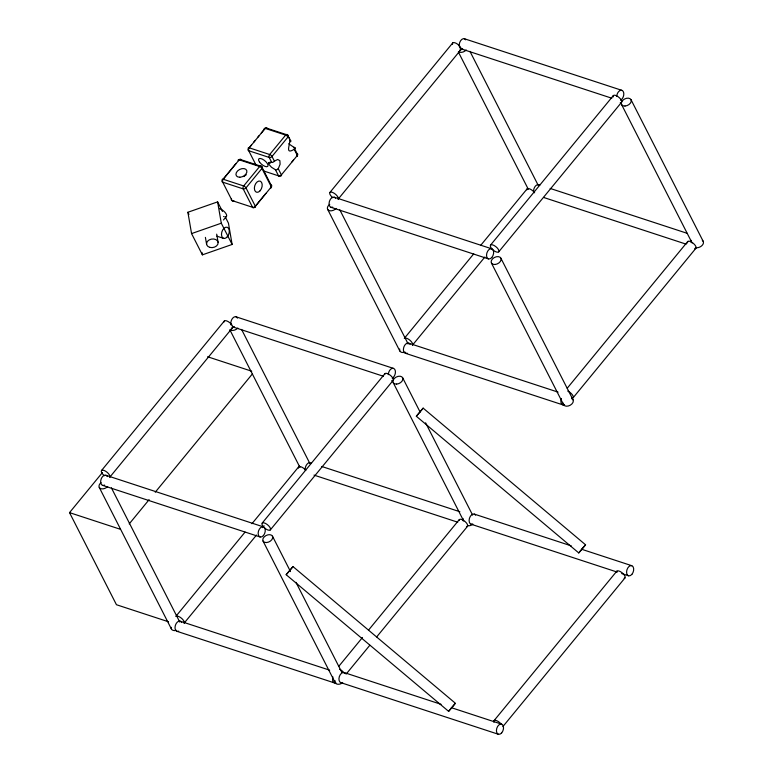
<?xml version="1.0" encoding="UTF-8"?>
<svg xmlns="http://www.w3.org/2000/svg" width="773" height="773" viewBox="0 0 773 773"><rect width="100%" height="100%" fill="white"/><g stroke="black" fill="none" stroke-linecap="round" stroke-linejoin="round"><path stroke-width="1.16" d="M286.174 574.697L292.996 566.59L455.413 703.275L451.847 707.73L448.63 711.363L286.174 574.716L293.006 566.609M416.376 416.222L423.16 408.144L585.576 544.81L582.736 548.395L578.755 552.927L416.328 416.251L423.15 408.134M448.63 711.363L451.413 707.807M578.735 552.917L582.301 548.482M244.017 176.621L244.606 175.915M271.342 161.972L269.999 163.248L268.859 163.016A2.28 0.957 87.2 0 1 268.598 162.543M240.451 159.653A2.126 1.411 -27 0 1 241.118 159.74L261.593 166.446L270.975 184.863A2.126 1.411 -27 0 1 271.323 186.882L255.361 206.314A2.126 0.879 39.4 0 1 254.51 207.212A2.126 1.324 -71.9 0 1 252.558 207.29L232.084 200.584L222.701 182.167A2.126 1.411 -27 0 1 222.353 180.148L236.036 163.489M249.901 146.87L251.418 145.015M253.699 142.242L255.216 140.396M257.496 137.613L259.023 135.768M261.303 132.985L264.337 129.284A2.126 0.879 39.4 0 1 265.187 128.386A2.126 1.324 -71.9 0 1 267.139 128.308L287.614 135.014L290.03 139.749L289.527 139.681M223.494 219.976L226.383 216.459M254.51 207.212L265.912 193.327M291.933 161.905L293.45 160.05M101.553 470.477L224.344 320.988M329.936 192.429L452.727 42.93M168.524 621.782L116.452 604.728L69.522 512.625L102.442 472.545M232.46 327.82L109.669 477.318A5.305 2.193 39.4 0 0 107.022 472.226A5.305 2.193 39.4 0 0 101.485 470.564A5.305 2.193 39.4 0 0 104.403 475.733M338.062 199.26L460.853 49.762M129.217 523.901L149.121 499.658M155.247 492.208L252.481 373.823M176.147 616.004L245.051 532.114M251.94 523.727L299.412 465.935M404.308 338.381L473.704 253.882M480.574 245.524L527.099 188.883M262.182 523.108L384.973 373.61M490.565 245.051L613.356 95.562M184.042 623.27L256.491 535.061M262.598 527.63L264.115 525.775M412.424 345.212L484.884 257.003M270.299 529.94A5.305 2.193 39.4 0 0 265.516 523.437A5.305 2.193 39.4 0 0 262.907 526.191A5.305 2.193 39.4 0 0 270.299 529.94L393.09 380.451M498.691 251.882A5.305 2.193 39.4 0 0 493.899 245.379A5.305 2.193 39.4 0 0 491.29 248.143A5.305 2.193 39.4 0 0 498.691 251.882L621.473 102.394M338.835 666.278L362.479 637.493M368.576 630.063L459.336 519.562M567.218 388.22L687.719 241.514M346.188 674.037L369.832 645.252M376.702 636.894L467.452 526.403M573.054 397.834L695.845 248.346M494.024 720.658L616.815 571.16M502.904 726.562L624.932 577.991M451.905 707.227L454.824 703.865M582.542 548.192L583.026 547.632M583.257 547.352L585.528 544.839M244.712 175.809L245.389 175.249M271.816 162.436A2.097 1.102 -32.6 0 0 274.386 161.19L277.662 159.47L279.874 160.639L280.097 164.243L278.27 168.698L281.382 174.882A2.126 0.879 39.4 0 1 280.531 175.78A2.126 1.324 -71.9 0 1 278.58 175.858L263.796 171.017M245.63 175.094L246.258 174.814M225.194 216.759L228.441 223.136L232.122 244.461L202.391 254.848L191.559 233.591L187.887 212.266L217.609 201.879L222.489 211.444M191.559 233.591L221.291 223.204L217.609 201.879M464.38 38.737L621.85 90.335M461.162 48.854L611.791 98.21M550.154 188.428L687.091 233.291M543.516 197.424L686.163 244.162M334.216 197.202L491.696 248.8M331.008 207.319L488.488 258.916M216.875 236.171L223.619 238.384M408.588 343.154L558.077 392.133M405.371 353.271L562.85 404.868M235.987 316.795L393.467 368.392M232.779 326.911L383.408 376.267M207.599 356.759L251.747 371.224M474.264 514.084L571.257 545.864M581.528 549.226L631.744 565.681M321.771 466.486L459.848 511.726M471.047 524.2L617.115 572.059M621.685 573.556L628.526 575.798M313.993 475.105L457.771 522.219M105.833 475.26L263.313 526.848M102.616 485.376L260.095 536.964M69.522 512.625L120.462 529.312M344.111 672.549L441.103 704.329M451.374 707.691L501.58 724.146M180.196 621.212L329.685 670.181M340.893 682.665L498.372 734.263M176.988 631.328L334.467 682.917M278.096 168.669A2.097 1.556 -39.2 0 1 275.43 169.731L278.58 175.858A2.126 1.411 -27 0 0 281.382 174.882L297.344 155.45A2.126 1.411 -27 0 0 296.996 153.441L293.866 147.285L288.716 143.768M275.323 169.654L271.478 167.258L268.975 164.446L269.043 162.485L271.613 162.175L269.197 157.441A2.126 1.324 -71.9 0 1 269.7 154.523L285.662 135.091A2.126 1.324 -71.9 0 1 287.614 135.014A2.126 1.411 -27 0 1 287.962 137.024C293.866 139.072 282.348 156.455 294.213 149.295A11.489 7.189 -71.9 0 0 295.508 147.933A11.489 4.735 39.4 0 1 293.866 147.285L293.866 147.285A2.126 1.411 -27 0 1 294.213 149.295L297.344 155.45A2.126 0.879 39.4 0 1 296.494 156.349A2.126 1.324 -71.9 0 0 296.9 155.702M630.99 99.649L703.198 241.35M621.569 104.539L692.135 243.022M469.955 51.356L538.327 185.539M458.341 51.955L528.355 189.366M500.836 258.105L573.044 399.805M491.415 263.004L563.614 404.704M339.801 209.812L408.173 344.004M327.636 209.338L399.844 351.039M402.607 377.697L420.116 412.057M425.585 422.792L472.622 515.108M393.186 382.596L463.742 521.079M274.415 161.199L271.999 156.465A2.126 0.879 39.4 0 0 269.7 154.523L249.225 147.817A2.126 0.879 39.4 0 0 248.375 148.725A2.126 1.411 -27 0 0 248.722 150.735L256.027 165.055M221.291 223.204L232.122 244.461M187.887 212.266L188.97 214.392M241.562 329.414L309.934 463.597M229.958 330.013L299.972 467.414M272.454 536.162L290.503 571.585M295.972 582.32L341.917 672.5M263.033 541.052L335.231 682.762M111.409 487.869L179.78 622.062M99.253 487.396L171.451 629.096M216.691 234.151L218.083 242.268M205.396 237.379L206.594 244.326M201.985 252.481L202.391 254.848M107.669 486.507A5.305 3.517 -27 0 1 100.248 488.401A5.305 3.517 -27 0 1 101.05 482.661M176.428 630.324A5.305 3.517 -27 0 1 171.239 627.309M342.555 682.83A5.305 3.517 -27 0 1 337.018 684.095A5.305 3.517 -27 0 1 335.086 680.694M237.833 328.042A5.305 3.517 -27 0 1 230.064 329.713M231.204 324.196A5.305 3.517 -27 0 1 231.504 323.974M472.718 524.365A5.305 3.517 -27 0 1 467.317 525.669M339.676 669.292A5.305 2.193 39.4 0 1 344.072 672.983M459.075 520.538A5.305 2.193 39.4 0 1 464.902 521.389A5.305 2.193 39.4 0 1 466.467 526.751M175.915 616.429A5.305 2.193 39.4 0 1 181.046 617.898A5.305 2.193 39.4 0 1 184.264 622.845M298.484 468.119A5.305 2.193 39.4 0 1 300.823 466.766A5.305 2.193 39.4 0 1 305.828 470.332M462.669 520.625A5.305 3.324 -71.9 0 1 463.046 518.441M305.296 470.39A5.305 3.324 -71.9 0 1 307.055 464.129A5.305 3.324 -71.9 0 1 311.364 463.404M335.926 682.859A5.305 3.324 -71.9 0 1 332.892 676.906M178.708 631.164A5.305 3.324 -71.9 0 1 175.104 628.642A5.305 3.324 -71.9 0 1 177.326 622.149A5.305 3.324 -71.9 0 1 181.665 622.526M384.712 374.586A5.305 2.193 39.4 0 1 390.819 375.688A5.305 2.193 39.4 0 1 391.631 380.77M224.083 321.954A5.305 2.193 39.4 0 1 230.054 322.93A5.305 2.193 39.4 0 1 231.243 328.167M388.297 374.673A5.305 3.324 -71.9 0 1 391.834 368.508A5.305 3.324 -71.9 0 1 395.418 371.745A5.305 3.324 -71.9 0 1 392.23 378.219M231.088 325.046A5.305 3.324 -71.9 0 1 232.799 318.051A5.305 3.324 -71.9 0 1 237.456 318.118M234.499 326.757A5.305 3.324 -71.9 0 1 232.344 326.728M104.597 485.086A5.305 3.324 -71.9 0 1 100.77 482.903A5.305 3.324 -71.9 0 1 102.877 476.274A5.305 3.324 -71.9 0 1 107.292 476.574M472.767 524.046A5.305 3.324 -71.9 0 1 469.482 518.19A5.305 3.324 -71.9 0 1 475.588 515.166M342.613 682.511A5.305 3.324 -71.9 0 1 339.318 676.646A5.305 3.324 -71.9 0 1 345.434 673.631M493.928 722.291A5.305 2.193 39.4 0 1 496.14 720.484A5.305 2.193 39.4 0 1 501.551 724.581M616.583 572.339A5.305 2.193 39.4 0 1 622.091 572.745A5.305 2.193 39.4 0 1 624.149 578.339M336.062 208.449A5.305 3.517 -27 0 1 328.515 210.275A5.305 3.517 -27 0 1 329.733 204.381M405.168 352.15A5.305 3.517 -27 0 1 399.699 348.981M571.672 398.617A5.305 3.517 -27 0 1 570.145 405.274A5.305 3.517 -27 0 1 563.353 403.187M466.216 49.984A5.305 3.517 -27 0 1 458.669 51.81M702.319 240.413A5.305 3.517 -27 0 1 702.068 245.476A5.305 3.517 -27 0 1 695.41 247.534M567.769 391.099A5.305 2.193 39.4 0 1 572.861 395.583A5.305 2.193 39.4 0 1 571.595 398.153M687.555 242.915A5.305 2.193 39.4 0 1 690.163 241.447A5.305 2.193 39.4 0 1 695.478 245.785A5.305 2.193 39.4 0 1 694.627 248.693M407.149 343.627A5.305 2.193 39.4 0 1 406.859 343.386M404.723 338.12A5.305 2.193 39.4 0 1 410.163 340.449A5.305 2.193 39.4 0 1 412.521 345.087M526.838 189.858A5.305 2.193 39.4 0 1 529.631 188.863A5.305 2.193 39.4 0 1 534.616 192.806M691.072 242.21A5.305 3.324 -71.9 0 1 691.439 240.384M533.631 192.013A5.305 3.324 -71.9 0 1 535.554 185.945A5.305 3.324 -71.9 0 1 539.747 185.346M564.57 404.704A5.305 3.324 -71.9 0 1 561.391 403.545A5.305 3.324 -71.9 0 1 561.401 398.491M407.091 353.116A5.305 3.324 -71.9 0 1 403.487 350.584A5.305 3.324 -71.9 0 1 405.709 344.101A5.305 3.324 -71.9 0 1 410.048 344.478M613.182 96.963A5.305 2.193 39.4 0 1 615.801 95.494A5.305 2.193 39.4 0 1 621.115 99.833A5.305 2.193 39.4 0 1 620.255 102.741M332.786 197.675A5.305 2.193 39.4 0 1 329.81 192.593A5.305 2.193 39.4 0 1 335.018 193.859A5.305 2.193 39.4 0 1 338.236 198.999M452.553 44.332A5.305 2.193 39.4 0 1 455.171 42.873A5.305 2.193 39.4 0 1 460.486 47.211A5.305 2.193 39.4 0 1 459.626 50.11M616.709 96.258A5.305 3.324 -71.9 0 1 620.39 90.393A5.305 3.324 -71.9 0 1 623.801 93.813A5.305 3.324 -71.9 0 1 620.613 100.171M462.631 48.796A5.305 3.324 -71.9 0 1 459.645 42.66A5.305 3.324 -71.9 0 1 465.704 39.819M332.728 207.164A5.305 3.324 -71.9 0 1 329.433 201.299A5.305 3.324 -71.9 0 1 335.55 198.274M219.629 208.72A5.836 2.406 39.4 0 1 225.726 213.261A5.836 2.406 39.4 0 1 225.291 216.855M223.909 216.604A5.836 2.406 39.4 0 1 223.59 216.488M239.244 159.982A2.126 1.411 -27 0 0 238.316 160.716A2.126 0.879 39.4 0 1 239.166 159.818A2.126 1.324 -71.9 0 1 241.118 159.74M270.975 184.863A2.126 1.324 -71.9 0 1 270.473 187.781A2.126 0.879 39.4 0 0 271.323 186.882L261.941 168.456A2.126 1.411 -27 0 0 261.593 166.446A2.126 1.324 -71.9 0 0 259.641 166.524L239.166 159.818L223.204 179.249A2.126 0.879 39.4 0 0 222.353 180.148M231.542 198.854A2.126 1.411 -27 0 0 232.084 200.584A2.126 1.324 -71.9 0 0 233.842 200.709M290.861 140.628A2.097 1.498 -40.8 0 1 290.609 141.817M264.337 129.284A2.126 1.411 -27 0 1 267.139 128.308M296.996 153.441A2.126 1.324 -71.9 0 1 297.199 154.252M265.187 128.386L249.225 147.817A2.126 1.324 -71.9 0 0 248.722 150.735L269.197 157.441A2.126 1.411 -27 0 0 271.999 156.465L287.962 137.024A2.126 0.879 39.4 0 0 285.662 135.091L265.187 128.386M259.641 166.524L243.679 185.955A2.126 1.324 -71.9 0 0 243.176 188.873L252.558 207.29A2.126 1.411 -27 0 0 255.361 206.314L245.978 187.887A2.126 0.879 39.4 0 0 243.679 185.955L223.204 179.249A2.126 1.324 -71.9 0 0 222.701 182.167L243.176 188.873A2.126 1.411 -27 0 0 245.978 187.887L261.941 168.456A2.126 0.879 39.4 0 0 259.641 166.524M266.472 542.549A5.305 3.517 -27 0 0 272.56 536.394A5.305 3.517 -27 0 0 264.202 536.887A5.305 3.517 -27 0 0 266.472 542.549M396.626 384.094A5.305 3.517 -27 0 0 402.714 377.929A5.305 3.517 -27 0 0 394.356 378.422A5.305 3.517 -27 0 0 396.626 384.094M263.438 535.544A5.305 3.324 -71.9 0 0 263.535 526.935A5.305 3.324 -71.9 0 0 258.143 533.254A5.305 3.324 -71.9 0 0 263.438 535.544M631.87 574.368A5.305 3.324 -71.9 0 0 631.966 565.759A5.305 3.324 -71.9 0 0 626.574 572.088A5.305 3.324 -71.9 0 0 631.87 574.368M501.706 732.833A5.305 3.324 -71.9 0 0 501.812 724.224A5.305 3.324 -71.9 0 0 496.421 730.553A5.305 3.324 -71.9 0 0 501.706 732.833M494.855 264.501A5.305 3.517 -27 0 0 500.943 258.337A5.305 3.517 -27 0 0 492.585 258.829A5.305 3.517 -27 0 0 494.855 264.501M625.009 106.036A5.305 3.517 -27 0 0 631.097 99.872A5.305 3.517 -27 0 0 622.738 100.364A5.305 3.517 -27 0 0 625.009 106.036M491.821 257.486A5.305 3.324 -71.9 0 0 491.918 248.877A5.305 3.324 -71.9 0 0 486.526 255.206A5.305 3.324 -71.9 0 0 491.821 257.486M227.291 236.809A5.836 3.652 -71.9 0 0 227.397 227.339A5.836 3.652 -71.9 0 0 221.474 234.296A5.836 3.652 -71.9 0 0 227.291 236.809M209.763 247.36A5.836 4.28 -9.8 0 0 218.131 242.567A5.836 4.28 -9.8 0 0 209.125 239.959A5.836 4.28 -9.8 0 0 209.763 247.36M260.115 190.757A5.836 3.652 -71.9 0 0 260.375 181.23A5.836 3.652 -71.9 0 0 254.375 188.032A5.836 3.652 -71.9 0 0 260.115 190.757M239.814 177.23A5.836 3.865 -27 0 0 246.771 170.591A5.836 3.865 -27 0 0 237.678 170.843A5.836 3.865 -27 0 0 239.814 177.23M259.622 162.224A5.836 2.406 39.4 0 0 267.758 166.35A5.836 2.406 39.4 0 0 262.491 159.19A5.836 2.406 39.4 0 0 259.622 162.224"/></g></svg>
